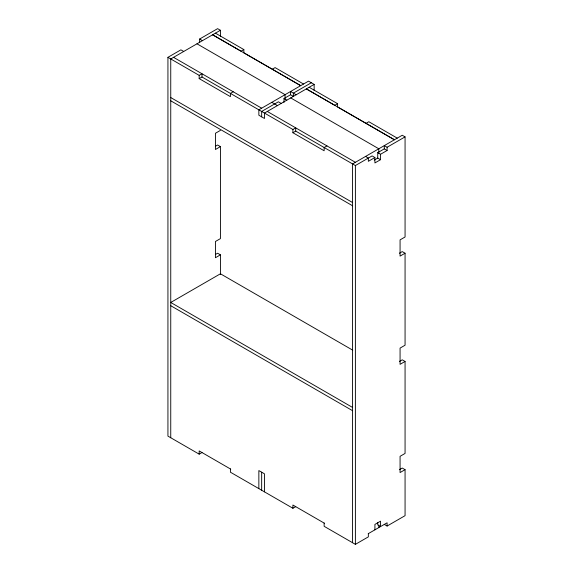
<?xml version="1.0" encoding="UTF-8"?>
<svg xmlns="http://www.w3.org/2000/svg" width="573" height="573" viewBox="0 0 573 573"><rect width="100%" height="100%" fill="white"/><g stroke="black" fill="none" stroke-linecap="round" stroke-linejoin="round"><path stroke-width="0.86" d="M201.99 452.541L199.175 454.16L167.932 436.125L167.932 57.329L180.903 49.844L183.711 51.47M199.648 42.266L199.648 39.021L217.611 28.65L220.426 30.276L220.426 36.529M220.426 30.276L170.747 58.955L170.747 437.751M199.175 75.364L201.99 73.745L201.99 76.99L199.175 78.616L199.175 75.364L167.932 57.329M212.604 34.788L300.703 85.656L243.854 52.823L243.854 49.572L241.04 51.198L212.612 34.781M233.232 91.78L230.418 93.406L230.418 96.651L199.175 78.616M272.282 69.233L275.097 67.614L303.525 84.023M220.426 130.386L215.427 133.273L215.427 149.503L220.426 146.616L220.426 238.612L215.427 241.498L215.427 257.728L220.426 254.842L220.426 274.496M284 102.409L284 98.549L290.561 94.76L293.376 96.379L293.376 93.134L311.34 82.763M314.147 84.389L264.475 113.067L264.475 118.475L258.853 115.23L258.853 109.823L308.525 81.137L314.147 84.389L314.147 90.527M215.469 146.23L217.611 144.998L220.426 146.616M292.903 129.484L295.718 127.858L295.718 131.102L292.903 132.728L292.903 129.484L201.99 76.99M306.333 88.901L394.432 139.769L337.583 106.936L337.583 103.684L334.768 105.31L306.34 88.894M326.961 145.893L324.146 147.519L324.146 150.763L292.903 132.728M366.011 123.345L368.826 121.727L397.254 138.136M295.718 131.102L355.389 165.554L372.106 155.906L374.914 157.532L374.914 162.94L380.536 159.695L380.536 154.28L377.729 152.662L377.729 158.069L374.212 160.096M377.729 152.662L384.29 148.873L387.097 150.491L387.097 147.247L405.068 136.875L405.068 236.986L400.069 239.872L400.069 256.102L405.068 253.223L405.068 345.211L400.069 348.098L400.069 364.335L405.068 361.448L405.068 453.436L400.069 456.323L400.069 472.56L405.068 469.674L405.068 515.671L387.097 526.043L384.29 524.417M374.914 157.532L368.353 161.314L368.353 158.069L365.545 156.443M380.536 154.28L387.097 150.491M215.469 254.455L217.611 253.223L220.426 254.842M399.395 253.245L402.253 251.597L405.068 253.223M399.395 361.47L402.253 359.823L405.068 361.448M230.418 468.95L230.418 472.202L292.903 508.272L295.718 506.654M399.395 469.702L402.253 468.048L405.068 469.674M368.231 533.692L387.097 522.798L387.097 526.043M324.146 523.063L324.146 526.315L355.389 544.35L368.353 536.865L368.353 533.621M405.068 136.875L402.253 135.249L352.574 163.935L352.574 542.724M215.427 33.162L243.854 49.572M309.148 87.275L337.583 103.684M199.648 39.021L202.455 40.647M296.184 94.76L290.561 91.508L290.561 94.76M387.097 147.247L384.29 145.621L384.29 148.873M196.983 43.806L285.082 94.674L285.082 99.057M290.712 97.919L378.81 148.787L378.81 153.17M284 98.549L286.815 100.168M377.729 158.069L380.536 159.695M281.185 103.412L278.378 101.793L261.66 111.441L261.66 116.856M271.817 102.331L277.439 105.582M173.547 57.336L261.66 108.197M267.276 111.449L355.389 162.309M170.747 97.553L352.574 202.534M170.747 100.798L352.574 205.779M352.732 350.175L220.426 273.787L170.747 302.465L352.574 407.446M170.747 305.71L352.574 410.691M230.74 469.151L199.175 450.915L199.175 454.16M324.468 523.264L292.903 505.028L292.903 508.272M378.81 524.904L378.81 527.583M377.729 522.64L377.729 524.961L380.536 526.58L380.536 521.172L374.914 524.417L374.914 529.832M355.389 165.554L355.389 544.35M264.475 491.863L264.475 473.821L258.853 470.576L258.853 488.611M261.66 472.202L261.66 490.237"/></g></svg>
